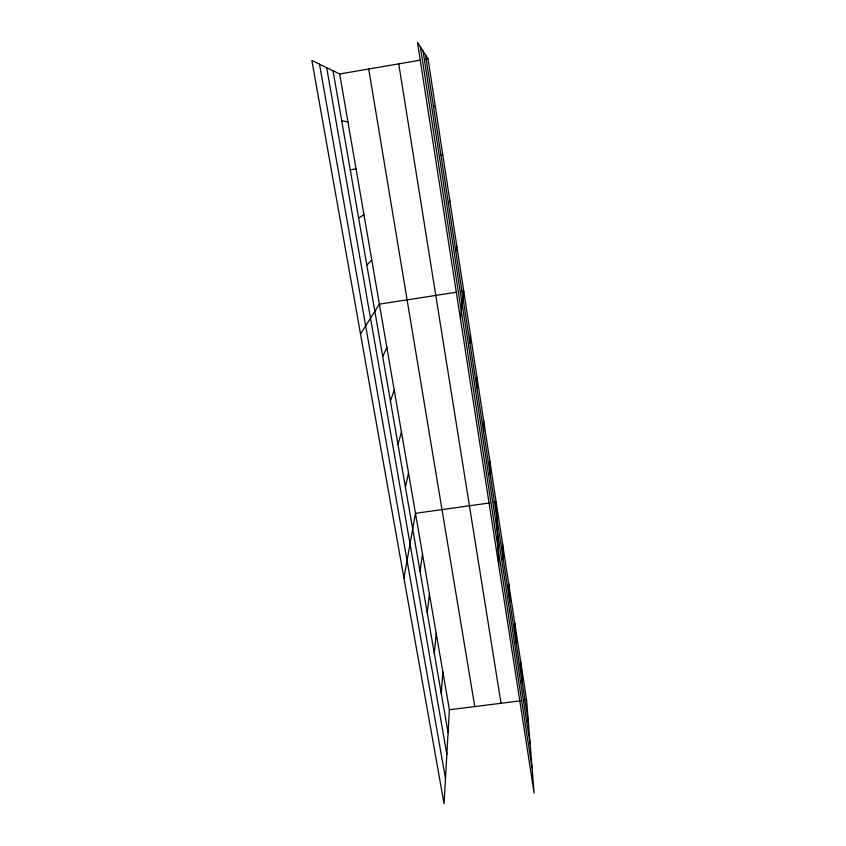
<?xml version="1.0" encoding="UTF-8"?>
<svg xmlns="http://www.w3.org/2000/svg" width="846" height="846" viewBox="0 0 846 846"><rect width="100%" height="100%" fill="white"/><g stroke="black" fill="none" stroke-linecap="round" stroke-linejoin="round"><path stroke-width="1.27" d="M476.869 388.166L477.07 377.866M469.974 343.402L470.461 334.9M339.669 73.972L449.385 709.762L444.055 803.7L311.888 60.51L339.669 73.972L420.388 60.151M441.274 693.434L442.849 671.893M434.326 653.493L436.198 633.337M427.251 612.79L429.419 594.072M460.414 318.699L463.724 291.098L461.186 291.489M420.039 571.293L422.514 554.067M403.933 578.093L415.481 513.311L489.792 502.936M405.414 487.116L408.533 473.02M455.751 251.135L456.861 246.45M397.99 444.446L401.448 431.978M390.429 400.93L394.236 390.165M382.72 356.557L386.876 347.558M448.422 203.579L449.861 200.925M360.523 333.959L379.389 304.137L456.11 292.282M366.826 265.136L371.754 259.881M358.641 218.025L363.97 214.768M440.946 155.051L442.733 154.501M350.286 169.951L356.029 168.756M425.475 59.283L428.023 58.839L526.593 700.076L534.112 792.988L417.469 42.3L428.023 58.839M493.609 502.408L496.158 502.048L498.728 565.287M449.385 709.762L520.205 700.869M524.044 700.393L526.593 700.076M341.752 120.872L347.928 121.835M433.3 105.496L435.447 107.156M319.513 64.201L445.482 778.426M333.038 70.757L448.084 732.625M326.672 67.669L446.857 754.325M368.708 69.002L474.775 706.579M398.741 63.852L501.022 703.28M420.356 46.837L532.081 767.967M425.506 54.895L528.422 722.664M423.085 51.109L530.156 744.131M520.734 661.91L522.331 683.156M514.759 623.047L516.134 642.897M508.668 583.465L509.8 601.855M502.471 543.143L503.349 560.01M489.908 461.43L490.268 475.114M483.552 420.039L483.637 432.063"/></g></svg>
